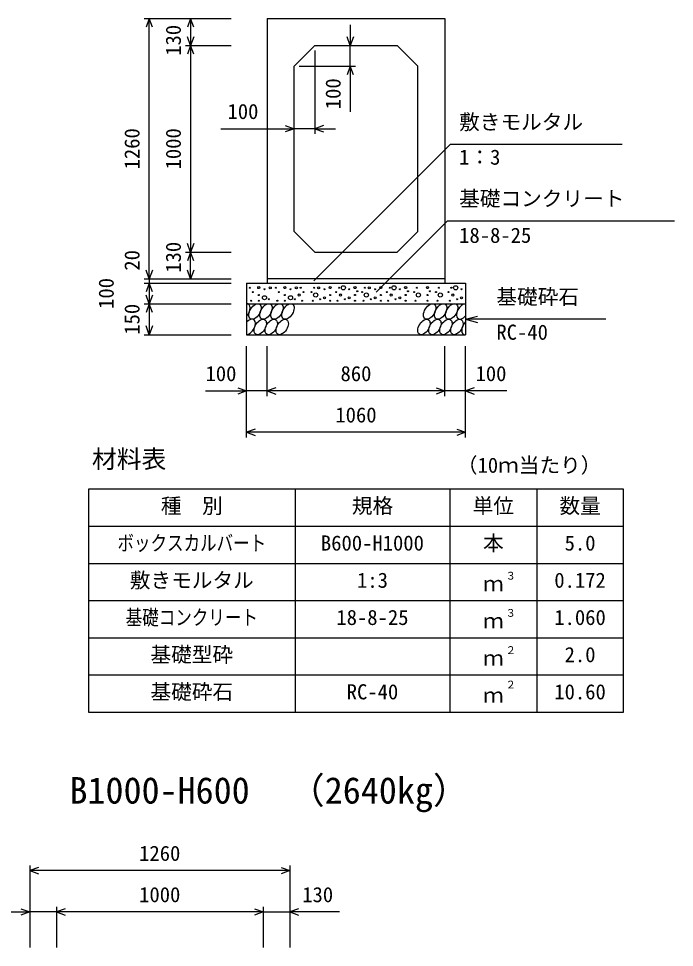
# Model space of a CAD drawing. Units: millimetres, scale not verified. Extents: x -50400 to 50400, y -17820 to 17820.
# Drawn here: x 24526 to 27702, y 9127 to 13622 of the extents above; entities that cross this region are included whole.
import ezdxf
from ezdxf.enums import TextEntityAlignment as Align

# ---------------------------------------------------------------- set-up
doc = ezdxf.new("R2010")
doc.units = ezdxf.units.MM
doc.header["$LTSCALE"] = 60
for name, color, linetype, lineweight in [('0-0_DIM', 7, 'Continuous', 25), ('0-2_HATCH', 6, 'Continuous', 25), ('0-3_HYO', 3, 'Continuous', 25), ('0-4_HYO2', 4, 'Continuous', 25), ('0-5_OUTLINE', 3, 'Continuous', 25), ('0-7_TXT', 7, 'Continuous', 25)]:
    doc.layers.add(name, color=color, linetype=linetype, lineweight=lineweight)
doc.styles.add('ＭＳ ゴシック', font='')
doc.styles.get('ＭＳ ゴシック').set_extended_font_data('MS Gothic')

msp = doc.modelspace()

# ---------------------------------------------------------------- linework, layer by layer
at = {"layer": '0-0_DIM'}
for p, q in [((25133.88, 13621.89), (25554.98, 13621.89)), ((25158.88, 12361.89), (25158.88, 13621.89)), ((25358.88, 13621.89), (25358.88, 13491.89)), ((26132.46, 13591.89), (26132.46, 13491.89)), ((25333.88, 13491.89), (25554.98, 13491.89)), ((25358.88, 13491.89), (25358.88, 12491.89)), ((26132.46, 13391.89), (26132.46, 13491.89)), ((25959.98, 13466.89), (25959.98, 13063.87)), ((25884.98, 13391.89), (26157.46, 13391.89)), ((26132.46, 13391.89), (26132.46, 13171.01)), ((25505.88, 13088.87), (25859.98, 13088.87)), ((25959.98, 13088.87), (25859.98, 13088.87)), ((25959.98, 13088.87), (26059.98, 13088.87)), ((25956.2, 12352.55), (26616.48, 13012.83)), ((27448.89, 13012.83), (26616.48, 13012.83)), ((26258.01, 12298.16), (26602.07, 12642.22)), ((27701.62, 12642.22), (26602.07, 12642.22)), ((25333.88, 12491.89), (25554.98, 12491.89)), ((25358.88, 12361.89), (25358.88, 12491.89)), ((25133.88, 12361.89), (25554.98, 12361.89)), ((25158.88, 12361.89), (25158.88, 12341.89)), ((25133.88, 12341.89), (25554.98, 12341.89)), ((25158.88, 12341.89), (25158.88, 12241.89)), ((25133.88, 12241.89), (25554.98, 12241.89)), ((25158.88, 12241.89), (25158.88, 12091.89)), ((26689.98, 12166.89), (26747.94, 12182.42)), ((27369.79, 12166.89), (26689.98, 12166.89)), ((26689.98, 12166.89), (26747.94, 12151.36)), ((25133.88, 12091.89), (25554.98, 12091.89)), ((25629.98, 11595.28), (25629.98, 12036.89)), ((25729.98, 11795.28), (25729.98, 12036.89)), ((26589.98, 11795.28), (26589.98, 12036.89)), ((26589.98, 11795.28), (26589.98, 12036.89)), ((26689.98, 11595.28), (26689.98, 12036.89)), ((25430.44, 11820.28), (25629.98, 11820.28)), ((25729.98, 11820.28), (25629.98, 11820.28)), ((26589.98, 11820.28), (25729.98, 11820.28)), ((26689.98, 11820.28), (26589.98, 11820.28)), ((26889.53, 11820.28), (26689.98, 11820.28)), ((26689.98, 11620.28), (25629.98, 11620.28)), ((24579.98, 9523.78), (24579.98, 9126.89)), ((25839.98, 9498.78), (24579.98, 9498.78)), ((25839.98, 9523.78), (25839.98, 9126.89)), ((24709.98, 9323.78), (24709.98, 9126.89)), ((25709.98, 9323.78), (25709.98, 9126.89)), ((24339.24, 9298.78), (24579.98, 9298.78)), ((24709.98, 9298.78), (24579.98, 9298.78)), ((25709.98, 9298.78), (24709.98, 9298.78)), ((25709.98, 9298.78), (25839.98, 9298.78)), ((26080.73, 9298.78), (25839.98, 9298.78))]:
    msp.add_line(p, q, dxfattribs=at)
for points in [[(25174.27, 13579.6), (25158.88, 13621.89), (25143.49, 13579.6)], [(25374.27, 13579.6), (25358.88, 13621.89), (25343.49, 13579.6)], [(25374.27, 13534.17), (25358.88, 13491.89), (25343.49, 13534.17)], [(26147.85, 13534.17), (26132.46, 13491.89), (26117.07, 13534.17)], [(25374.27, 13449.6), (25358.88, 13491.89), (25343.49, 13449.6)], [(26147.85, 13349.6), (26132.46, 13391.89), (26117.07, 13349.6)], [(25817.7, 13104.26), (25859.98, 13088.87), (25817.7, 13073.48)], [(26002.27, 13104.26), (25959.98, 13088.87), (26002.27, 13073.48)], [(25374.27, 12534.17), (25358.88, 12491.89), (25343.49, 12534.17)], [(25374.27, 12449.6), (25358.88, 12491.89), (25343.49, 12449.6)], [(25174.27, 12404.17), (25158.88, 12361.89), (25143.49, 12404.17)], [(25374.27, 12404.17), (25358.88, 12361.89), (25343.49, 12404.17)], [(25174.27, 12299.6), (25158.88, 12341.89), (25143.49, 12299.6)], [(25174.27, 12284.17), (25158.88, 12241.89), (25143.49, 12284.17)], [(25174.27, 12199.6), (25158.88, 12241.89), (25143.49, 12199.6)], [(25174.27, 12134.17), (25158.88, 12091.89), (25143.49, 12134.17)], [(25587.7, 11835.67), (25629.98, 11820.28), (25587.7, 11804.88)], [(25772.27, 11835.67), (25729.98, 11820.28), (25772.27, 11804.88)], [(26547.7, 11835.67), (26589.98, 11820.28), (26547.7, 11804.88)], [(26732.27, 11835.67), (26689.98, 11820.28), (26732.27, 11804.88)], [(25672.27, 11635.67), (25629.98, 11620.28), (25672.27, 11604.88)], [(26647.7, 11635.67), (26689.98, 11620.28), (26647.7, 11604.88)], [(24622.27, 9514.17), (24579.98, 9498.78), (24622.27, 9483.39)], [(25797.7, 9514.17), (25839.98, 9498.78), (25797.7, 9483.39)], [(24537.7, 9314.17), (24579.98, 9298.78), (24537.7, 9283.39)], [(24752.27, 9314.17), (24709.98, 9298.78), (24752.27, 9283.39)], [(25667.7, 9314.17), (25709.98, 9298.78), (25667.7, 9283.39)], [(25882.27, 9314.17), (25839.98, 9298.78), (25882.27, 9283.39)]]:
    msp.add_lwpolyline(points, dxfattribs=at)
at = {"layer": '0-2_HATCH'}
for centre, radius in [((25645.95, 12319.07), 2.5), ((25688.84, 12319.94), 5), ((25744.92, 12319.07), 5), ((25772.05, 12319.07), 2.5), ((25814.95, 12319.94), 5), ((25871.02, 12319.07), 5), ((25892.05, 12319.07), 2.5), ((25957.91, 12319.07), 2.5), ((25978.94, 12319.07), 5), ((26035.01, 12319.94), 5), ((26077.91, 12319.07), 2.5), ((26098.94, 12319.07), 10), ((26155.01, 12319.94), 5), ((26203.13, 12319.07), 2.5), ((26224.16, 12319.07), 5), ((26280.24, 12319.94), 5), ((26323.13, 12319.07), 2.5), ((26344.16, 12319.07), 10), ((26400.24, 12319.94), 5), ((26455.06, 12319.07), 2.5), ((26506.34, 12319.94), 5), ((26561.16, 12319.07), 2.5), ((26621.56, 12319.07), 2.5), ((26642.59, 12319.07), 10), ((25659.97, 12298.05), 2.5), ((25688.84, 12284.05), 2.5), ((25716.88, 12270.92), 10), ((25716.88, 12312.06), 2.5), ((25786.07, 12298.05), 2.5), ((25814.95, 12284.05), 2.5), ((25842.99, 12270.92), 10), ((25842.99, 12312.06), 2.5), ((25885.04, 12284.05), 5), ((25906.07, 12298.05), 2.5), ((25943.89, 12298.05), 2.5), ((25964.92, 12284.05), 10), ((26006.98, 12270.92), 5), ((26006.98, 12312.06), 2.5), ((26035.01, 12284.05), 2.5), ((26063.89, 12298.05), 2.5), ((26084.92, 12284.05), 5), ((26126.98, 12270.92), 5), ((26126.98, 12312.06), 2.5), ((26155.01, 12284.05), 2.5), ((26166.35, 12302.37), 2.5), ((26189.11, 12298.05), 2.5), ((26210.14, 12284.05), 10), ((26252.2, 12270.92), 5), ((26252.2, 12312.06), 2.5), ((26280.24, 12284.05), 2.5), ((26309.11, 12298.05), 2.5), ((26330.14, 12284.05), 5), ((26372.2, 12270.92), 5), ((26372.2, 12312.06), 2.5), ((26400.24, 12284.05), 2.5), ((26411.58, 12302.37), 2.5), ((26441.04, 12298.05), 2.5), ((26462.07, 12284.05), 10), ((26506.34, 12284.05), 2.5), ((26517.68, 12302.37), 2.5), ((26547.14, 12298.05), 2.5), ((26568.17, 12284.05), 10), ((26607.54, 12298.05), 2.5), ((26628.57, 12284.05), 5), ((26670.63, 12270.92), 5), ((26670.63, 12312.06), 2.5), ((25652.96, 12256.04), 2.5), ((25688.84, 12256.04), 2.5), ((25737.91, 12263.91), 2.5), ((25779.06, 12256.04), 2.5), ((25814.95, 12256.04), 2.5), ((25864.01, 12263.91), 2.5), ((25899.06, 12256.04), 2.5), ((25950.9, 12256.04), 2.5), ((25985.95, 12263.91), 2.5), ((26035.01, 12256.04), 2.5), ((26070.9, 12256.04), 2.5), ((26105.95, 12263.91), 2.5), ((26155.01, 12256.04), 2.5), ((26196.12, 12256.04), 2.5), ((26231.17, 12263.91), 2.5), ((26280.24, 12256.04), 2.5), ((26316.12, 12256.04), 2.5), ((26351.17, 12263.91), 2.5), ((26400.24, 12256.04), 2.5), ((26448.05, 12256.04), 2.5), ((26506.34, 12256.04), 2.5), ((26554.15, 12256.04), 2.5), ((26614.55, 12256.04), 2.5), ((26649.6, 12263.91), 2.5)]:
    msp.add_circle(centre, radius, dxfattribs=at)
for centre, start_param, end_param in [((25617.62, 12204.37), 4.385593, 6.6745444), ((26676.12, 12204.37), 0.3357715, 4.4411806), ((25642.94, 12129.38), 3.5111464, 7.548991), ((26701.44, 12129.38), 1.2110787, 3.5658734)]:
    msp.add_ellipse(centre, major_axis=(21.81, 35.31), ratio=0.5792, start_param=start_param, end_param=end_param, dxfattribs=at)
for centre in [(25670.83, 12204.37), (25724.03, 12204.37), (25777.24, 12204.37), (25830.45, 12204.37), (26516.5, 12204.37), (26569.71, 12204.37), (26622.91, 12204.37), (25696.15, 12129.38), (25749.35, 12129.38), (25802.56, 12129.38), (26488.61, 12129.38), (26541.82, 12129.38), (26595.03, 12129.38), (26648.23, 12129.38)]:
    msp.add_ellipse(centre, major_axis=(21.81, 35.31), ratio=0.5792, dxfattribs=at)
at = {"layer": '0-3_HYO'}
for p, q in [((25864.98, 11345.28), (25864.98, 10265.28)), ((26614.98, 11345.28), (26614.98, 10265.28)), ((27034.98, 11345.28), (27034.98, 10265.28)), ((24864.98, 11165.28), (27454.98, 11165.28))]:
    msp.add_line(p, q, dxfattribs=at)
msp.add_lwpolyline([(24864.98, 10265.28), (27454.98, 10265.28), (27454.98, 11345.28), (24864.98, 11345.28)], close=True, dxfattribs=at)
at = {"layer": '0-4_HYO2'}
for p, q in [((24864.98, 10985.28), (27454.98, 10985.28)), ((24864.98, 10805.28), (27454.98, 10805.28)), ((24864.98, 10625.28), (27454.98, 10625.28)), ((24864.98, 10445.28), (27454.98, 10445.28))]:
    msp.add_line(p, q, dxfattribs=at)
at = {"layer": '0-5_OUTLINE'}
for p, q in [((25729.98, 13621.89), (26589.98, 13621.89)), ((25729.98, 13621.89), (25729.98, 12341.89)), ((26589.98, 13621.89), (26589.98, 12341.89)), ((25859.98, 13391.89), (25959.98, 13491.89)), ((25959.98, 13491.89), (26359.98, 13491.89)), ((26459.98, 13391.89), (26359.98, 13491.89)), ((25859.98, 12591.89), (25859.98, 13391.89)), ((26459.98, 12591.89), (26459.98, 13391.89)), ((25959.98, 12491.89), (25859.98, 12591.89)), ((26459.98, 12591.89), (26359.98, 12491.89)), ((25959.98, 12491.89), (26359.98, 12491.89)), ((26589.98, 12361.89), (25729.98, 12361.89)), ((25629.98, 12341.89), (25629.98, 12091.89)), ((25629.98, 12341.89), (26689.98, 12341.89)), ((26689.98, 12341.89), (26689.98, 12091.89)), ((25629.98, 12241.89), (26689.98, 12241.89)), ((25629.98, 12091.89), (26689.98, 12091.89))]:
    msp.add_line(p, q, dxfattribs=at)

# ---------------------------------------------------------------- texts
at = {"layer": '0-0_DIM', "style": 'ＭＳ ゴシック'}
for s, p in [('130', (25333.88, 13441.89)), ('100', (26107.46, 13183.39)), ('1260', (25133.88, 12891.89)), ('1000', (25333.88, 12891.89)), ('20', (25133.88, 12401.96)), ('130', (25333.88, 12391.89)), ('100', (25008.88, 12216.89)), ('150', (25133.88, 12091.89))]:
    msp.add_text(s, height=73.31, rotation=90, dxfattribs=at).set_placement(p, align=Align.BOTTOM_LEFT)
for s, p in [('100', (25537.84, 13113.87)), ('敷きモルタル', (26659.33, 13062.83)), ('1：3', (26659.33, 12892.72)), ('基礎コンクリート', (26659.33, 12692.22)), ('18-8-25', (26659.33, 12514.59)), ('基礎砕石', (26839.72, 12216.89)), ('RC-40', (26839.72, 12045.51)), ('100', (25431.34, 11845.28)), ('860', (26084.98, 11845.28)), ('100', (26738.62, 11845.28)), ('1060', (26059.98, 11645.28)), ('1260', (25109.98, 9523.78)), ('1000', (25109.98, 9323.78)), ('130', (25899.62, 9323.78))]:
    msp.add_text(s, height=73.31, dxfattribs=at).set_placement(p, align=Align.BOTTOM_LEFT)
at = {"layer": '0-7_TXT', "style": 'ＭＳ ゴシック'}
for s, height, p in [('材料表', 87.98, (24881.65, 11420.28)), ('（10ｍ当たり）', 73.31, (26648.31, 11401.94)), ('種\u3000別', 73.31, (25214.98, 11205.28)), ('規格', 73.31, (26139.98, 11205.28)), ('単位', 73.31, (26724.98, 11205.28)), ('数量', 73.31, (27144.98, 11205.28)), ('B600-H1000', 73.31, (25989.98, 11025.28)), ('本', 73.31, (26774.98, 11025.28)), ('5.0', 73.31, (27169.98, 11025.28)), ('敷きモルタル', 73.31, (25064.98, 10845.28)), ('1:3', 73.31, (26164.98, 10845.28)), ('３', 36.66, (26884.22, 10895.89)), ('0.172', 73.31, (27119.98, 10845.28)), ('ｍ', 73.31, (26774.98, 10828.61)), ('18-8-25', 73.31, (26064.98, 10665.28)), ('３', 36.66, (26884.22, 10715.89)), ('1.060', 73.31, (27119.98, 10665.28)), ('ｍ', 73.31, (26774.98, 10648.61)), ('基礎型砕', 73.31, (25164.98, 10485.28)), ('２', 36.66, (26884.22, 10535.89)), ('2.0', 73.31, (27169.98, 10485.28)), ('ｍ', 73.31, (26774.98, 10468.61)), ('基礎砕石', 73.31, (25164.98, 10305.28)), ('RC-40', 73.31, (26114.98, 10305.28)), ('２', 36.66, (26884.22, 10369.22)), ('10.60', 73.31, (27119.98, 10305.28)), ('ｍ', 73.31, (26774.98, 10288.61)), ('B1000-H600', 128.3, (24772.48, 9784.39)), ('（2640kg）', 128.3, (25833.57, 9784.39))]:
    msp.add_text(s, height=height, dxfattribs=at).set_placement(p, align=Align.BOTTOM_LEFT)
at = {"layer": '0-7_TXT', "style": 'ＭＳ ゴシック', "width": 0.8}
for s, p in [('ボックスカルバート', (25004.98, 11025.28)), ('基礎コンクリート', (25044.98, 10665.28))]:
    msp.add_text(s, height=73.31, dxfattribs=at).set_placement(p, align=Align.BOTTOM_LEFT)

doc.saveas('drawing.dxf')
